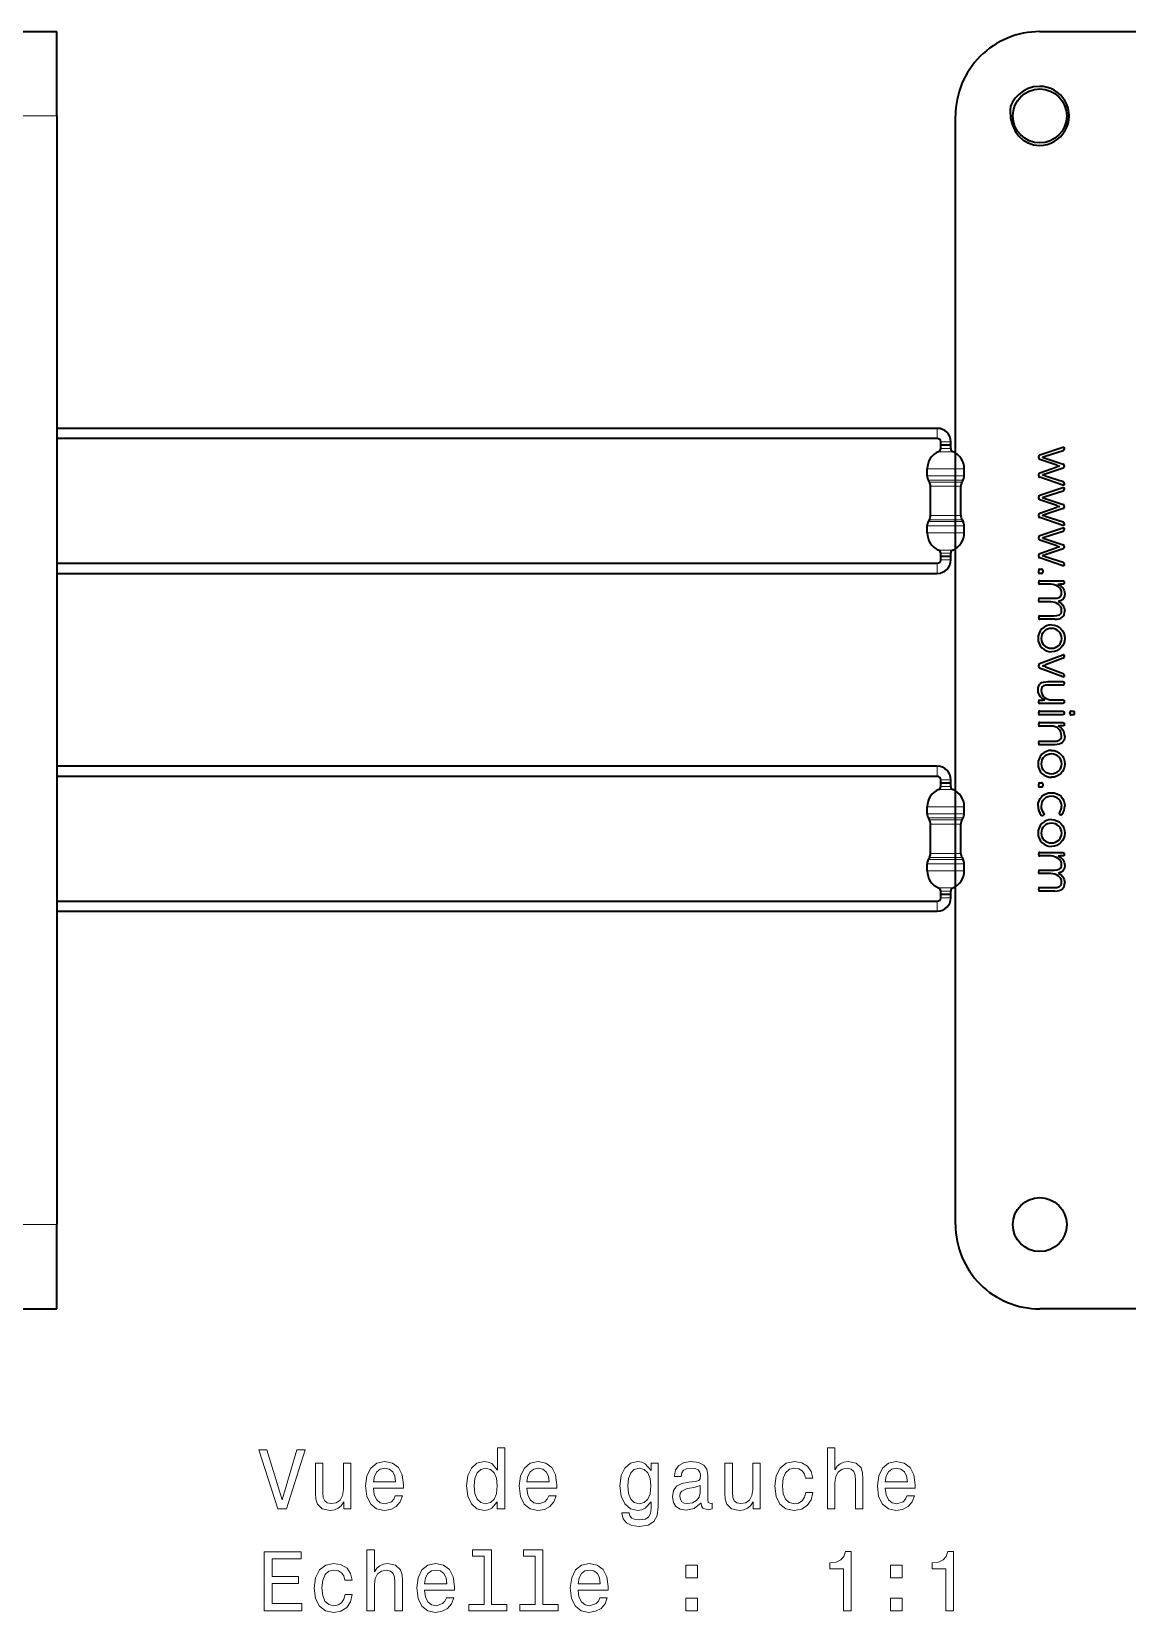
# Model space of a CAD drawing. Extents: x 384 to 891, y 188 to 696.
# Drawn here: x 757.5 to 822.5, y 364.6 to 458.4 of the extents above; entities that cross this region are included whole.
import ezdxf

# ---------------------------------------------------------------- set-up
doc = ezdxf.new("R2010")
doc.units = 0

msp = doc.modelspace()

# ---------------------------------------------------------------- linework, layer by layer
at = {"color": 7, "lineweight": 35, "ltscale": 0.075}
for p, q in [((756.039, 458.379), (759.039, 458.379)), ((756.039, 382.619), (759.039, 382.619))]:
    msp.add_line(p, q, dxfattribs=at)
at = {"color": 7, "lineweight": 35, "ltscale": 0.125}
for p, q in [((759.039, 453.379), (759.039, 458.379)), ((759.039, 382.619), (759.039, 387.619))]:
    msp.add_line(p, q, dxfattribs=at)
at = {"color": 7, "lineweight": 35}
for p, q in [((817.352, 458.379), (860.689, 458.379)), ((759.039, 453.379), (759.039, 387.619)), ((812.352, 387.619), (812.352, 453.379)), ((811.273, 434.848), (759.039, 434.848)), ((811.273, 434.248), (759.039, 434.248)), ((759.039, 426.847), (811.273, 426.847)), ((759.039, 426.247), (811.273, 426.247)), ((811.273, 414.806), (759.039, 414.806)), ((811.273, 414.206), (759.039, 414.206)), ((759.039, 406.806), (811.273, 406.806)), ((759.039, 406.206), (811.273, 406.206)), ((856.02, 382.619), (817.352, 382.619))]:
    msp.add_line(p, q, dxfattribs=at)
at = {"color": 7, "lineweight": 13, "ltscale": 0.075}
for p, q in [((756.039, 453.379), (759.039, 453.379)), ((756.039, 387.619), (759.039, 387.619))]:
    msp.add_line(p, q, dxfattribs=at)
at = {"color": 7, "lineweight": 13, "ltscale": 0.0075}
for p, q in [((811.273, 434.848), (811.273, 434.548)), ((811.273, 434.548), (811.273, 434.248)), ((812.073, 434.048), (811.773, 434.048)), ((812.073, 433.647), (811.773, 433.647)), ((811.273, 426.547), (811.273, 426.847)), ((812.073, 427.447), (811.773, 427.447)), ((812.073, 427.047), (811.773, 427.047)), ((811.273, 426.247), (811.273, 426.547)), ((811.273, 414.806), (811.273, 414.506)), ((811.273, 414.506), (811.273, 414.206)), ((812.073, 414.006), (811.773, 414.006)), ((812.073, 413.606), (811.773, 413.606)), ((812.073, 407.406), (811.773, 407.406)), ((812.073, 407.006), (811.773, 407.006)), ((811.273, 406.506), (811.273, 406.806)), ((811.273, 406.206), (811.273, 406.506))]:
    msp.add_line(p, q, dxfattribs=at)
at = {"color": 7, "lineweight": 13, "ltscale": 0.001294}
for p, q in [((811.349, 433.463), (811.401, 433.463)), ((811.349, 427.632), (811.401, 427.632)), ((811.349, 413.422), (811.401, 413.422)), ((811.349, 407.591), (811.401, 407.591))]:
    msp.add_line(p, q, dxfattribs=at)
at = {"color": 7, "lineweight": 13, "ltscale": 0.009283}
for p, q in [((811.401, 433.463), (811.773, 433.463)), ((811.401, 413.422), (811.773, 413.422))]:
    msp.add_line(p, q, dxfattribs=at)
at = {"color": 7, "lineweight": 13, "ltscale": 0.007501}
for p, q in [((811.773, 434.048), (811.473, 434.048)), ((811.473, 427.447), (811.773, 427.447)), ((811.773, 427.047), (811.473, 427.047)), ((811.773, 414.006), (811.473, 414.006)), ((811.473, 407.406), (811.773, 407.406)), ((811.773, 407.006), (811.473, 407.006))]:
    msp.add_line(p, q, dxfattribs=at)
at = {"color": 7, "lineweight": 35, "ltscale": 0.010007}
for p, q in [((811.473, 433.647), (811.473, 434.048)), ((812.073, 433.647), (812.073, 434.048))]:
    msp.add_line(p, q, dxfattribs=at)
at = {"color": 7, "lineweight": 35, "ltscale": 0.007501}
for p, q in [((811.773, 433.847), (811.473, 433.847)), ((811.773, 427.247), (811.473, 427.247)), ((811.773, 413.806), (811.473, 413.806)), ((811.773, 407.206), (811.473, 407.206))]:
    msp.add_line(p, q, dxfattribs=at)
at = {"color": 7, "lineweight": 35, "ltscale": 0.005}
for p, q in [((811.473, 433.647), (811.473, 433.847)), ((812.073, 433.647), (812.073, 433.847)), ((811.473, 427.247), (811.473, 427.447)), ((812.073, 427.247), (812.073, 427.447)), ((811.473, 413.606), (811.473, 413.806)), ((812.073, 413.606), (812.073, 413.806)), ((811.473, 407.206), (811.473, 407.406)), ((812.073, 407.206), (812.073, 407.406))]:
    msp.add_line(p, q, dxfattribs=at)
at = {"color": 7, "lineweight": 13, "ltscale": 0.000918579}
for p, q in [((811.473, 433.647), (811.509, 433.647)), ((811.473, 413.606), (811.509, 413.606))]:
    msp.add_line(p, q, dxfattribs=at)
at = {"color": 7, "lineweight": 13, "ltscale": 0.006583}
for p, q in [((811.509, 433.647), (811.773, 433.647)), ((811.509, 413.606), (811.773, 413.606))]:
    msp.add_line(p, q, dxfattribs=at)
at = {"color": 7, "lineweight": 35, "ltscale": 0.0075}
for p, q in [((812.073, 433.847), (811.773, 433.847)), ((812.073, 427.247), (811.773, 427.247)), ((812.073, 413.806), (811.773, 413.806)), ((812.073, 407.206), (811.773, 407.206))]:
    msp.add_line(p, q, dxfattribs=at)
at = {"color": 7, "lineweight": 13, "ltscale": 0.010576}
for p, q in [((812.196, 433.463), (811.773, 433.463)), ((812.196, 413.422), (811.773, 413.422))]:
    msp.add_line(p, q, dxfattribs=at)
at = {"color": 7, "lineweight": 35, "ltscale": 0.002335}
msp.add_line((817.286, 433.09), (817.286, 433.183), dxfattribs=at)
at = {"color": 7, "lineweight": 35, "ltscale": 0.036023}
for p, q in [((817.349, 433.27), (818.714, 433.733)), ((818.714, 431.482), (817.349, 431.945)), ((817.349, 430.878), (818.714, 431.34)), ((818.714, 429.089), (817.349, 429.552)), ((817.349, 428.485), (818.714, 428.948)), ((818.714, 426.697), (817.349, 427.16))]:
    msp.add_line(p, q, dxfattribs=at)
at = {"color": 7, "lineweight": 35, "ltscale": 0.00421}
for p, q in [((817.671, 433.177), (817.509, 433.132)), ((817.671, 430.784), (817.509, 430.739)), ((817.671, 428.392), (817.509, 428.347))]:
    msp.add_line(p, q, dxfattribs=at)
at = {"color": 7, "lineweight": 35, "ltscale": 0.027966}
for p, q in [((818.735, 433.523), (817.671, 433.177)), ((818.735, 431.13), (817.671, 430.784)), ((818.735, 428.738), (817.671, 428.392))]:
    msp.add_line(p, q, dxfattribs=at)
at = {"color": 7, "lineweight": 35, "ltscale": 0.001576}
for p, q in [((818.798, 433.67), (818.798, 433.607)), ((818.798, 431.605), (818.798, 431.542)), ((818.798, 431.277), (818.798, 431.214)), ((818.798, 429.212), (818.798, 429.149)), ((818.798, 428.885), (818.798, 428.822)), ((818.798, 426.82), (818.798, 426.757)), ((818.798, 420.226), (818.798, 420.163))]:
    msp.add_line(p, q, dxfattribs=at)
at = {"color": 7, "lineweight": 13, "ltscale": 0.003366}
for p, q in [((810.807, 432.447), (810.673, 432.447)), ((810.807, 432.028), (810.673, 432.028)), ((810.807, 429.067), (810.673, 429.067)), ((810.807, 428.647), (810.673, 428.647)), ((810.807, 412.406), (810.673, 412.406)), ((810.807, 411.987), (810.673, 411.987)), ((810.807, 409.026), (810.673, 409.026)), ((810.807, 408.606), (810.673, 408.606))]:
    msp.add_line(p, q, dxfattribs=at)
at = {"color": 7, "lineweight": 35, "ltscale": 0.01049}
for p, q in [((810.673, 432.028), (810.673, 432.447)), ((812.873, 432.028), (812.873, 432.447)), ((810.673, 428.647), (810.673, 429.067)), ((812.873, 428.647), (812.873, 429.067)), ((810.673, 411.987), (810.673, 412.406)), ((812.873, 411.987), (812.873, 412.406)), ((810.673, 408.606), (810.673, 409.026)), ((812.873, 408.606), (812.873, 409.026))]:
    msp.add_line(p, q, dxfattribs=at)
at = {"color": 7, "lineweight": 13, "ltscale": 0.051634}
for p, q in [((812.873, 432.447), (810.807, 432.447)), ((810.807, 432.028), (812.873, 432.028)), ((810.807, 429.067), (812.873, 429.067)), ((812.873, 428.647), (810.807, 428.647)), ((812.873, 412.406), (810.807, 412.406)), ((810.807, 411.987), (812.873, 411.987)), ((810.807, 409.026), (812.873, 409.026)), ((812.873, 408.606), (810.807, 408.606))]:
    msp.add_line(p, q, dxfattribs=at)
at = {"color": 7, "lineweight": 35, "ltscale": 0.02678}
for p, q in [((818.362, 432.657), (817.349, 433.006)), ((818.362, 430.264), (817.349, 430.613)), ((818.362, 427.872), (817.349, 428.221))]:
    msp.add_line(p, q, dxfattribs=at)
at = {"color": 7, "lineweight": 35, "ltscale": 0.026805}
for p, q in [((817.349, 432.206), (818.362, 432.558)), ((817.349, 429.813), (818.362, 430.165)), ((817.349, 427.421), (818.362, 427.773))]:
    msp.add_line(p, q, dxfattribs=at)
at = {"color": 7, "lineweight": 35, "ltscale": 0.000146484}
for p, q in [((817.509, 433.132), (817.509, 433.126)), ((818.524, 432.603), (818.524, 432.609)), ((817.509, 432.086), (817.509, 432.08)), ((817.509, 430.739), (817.509, 430.733)), ((817.509, 429.693), (817.509, 429.687)), ((818.524, 430.21), (818.524, 430.216)), ((817.509, 428.347), (817.509, 428.341)), ((818.524, 427.818), (818.524, 427.824)), ((817.509, 427.301), (817.509, 427.295))]:
    msp.add_line(p, q, dxfattribs=at)
at = {"color": 7, "lineweight": 35, "ltscale": 0.002763}
for p, q in [((817.509, 433.126), (817.615, 433.096)), ((817.509, 430.733), (817.615, 430.703)), ((817.509, 428.341), (817.615, 428.311))]:
    msp.add_line(p, q, dxfattribs=at)
at = {"color": 7, "lineweight": 35, "ltscale": 0.001469}
for p, q in [((817.615, 433.096), (817.671, 433.078)), ((817.615, 430.703), (817.671, 430.685)), ((817.615, 428.311), (817.671, 428.293))]:
    msp.add_line(p, q, dxfattribs=at)
at = {"color": 7, "lineweight": 35, "ltscale": 0.027937}
for p, q in [((817.671, 433.078), (818.732, 432.726)), ((817.671, 430.685), (818.732, 430.334)), ((817.671, 428.293), (818.732, 427.941))]:
    msp.add_line(p, q, dxfattribs=at)
at = {"color": 7, "lineweight": 35, "ltscale": 0.02794}
for p, q in [((818.732, 432.486), (817.671, 432.134)), ((818.732, 430.093), (817.671, 429.741)), ((818.732, 427.701), (817.671, 427.349))]:
    msp.add_line(p, q, dxfattribs=at)
at = {"color": 7, "lineweight": 35, "ltscale": 0.001801}
for p, q in [((818.792, 432.642), (818.792, 432.57)), ((818.792, 430.249), (818.792, 430.177))]:
    msp.add_line(p, q, dxfattribs=at)
at = {"color": 7, "lineweight": 13, "ltscale": 0.003162}
for p, q in [((810.866, 431.778), (810.74, 431.778)), ((810.866, 429.317), (810.74, 429.317)), ((810.866, 411.737), (810.74, 411.737)), ((810.866, 409.276), (810.74, 409.276))]:
    msp.add_line(p, q, dxfattribs=at)
at = {"color": 7, "lineweight": 35, "ltscale": 0.003301}
for p, q in [((810.806, 431.663), (810.74, 431.778)), ((812.74, 431.663), (812.806, 431.778)), ((810.806, 429.431), (810.74, 429.317)), ((812.74, 429.431), (812.806, 429.317))]:
    msp.add_line(p, q, dxfattribs=at)
at = {"color": 7, "lineweight": 13, "ltscale": 0.00296}
for p, q in [((810.924, 431.663), (810.806, 431.663)), ((810.924, 429.431), (810.806, 429.431)), ((810.924, 411.622), (810.806, 411.622)), ((810.924, 409.39), (810.806, 409.39))]:
    msp.add_line(p, q, dxfattribs=at)
at = {"color": 7, "lineweight": 13, "ltscale": 0.048488}
for p, q in [((810.866, 431.778), (812.806, 431.778)), ((810.866, 429.317), (812.806, 429.317)), ((810.866, 411.737), (812.806, 411.737)), ((810.866, 409.276), (812.806, 409.276))]:
    msp.add_line(p, q, dxfattribs=at)
at = {"color": 7, "lineweight": 13, "ltscale": 0.002754}
for p, q in [((810.983, 431.413), (810.873, 431.413)), ((810.983, 429.681), (810.873, 429.681)), ((810.983, 411.372), (810.873, 411.372)), ((810.983, 409.64), (810.873, 409.64))]:
    msp.add_line(p, q, dxfattribs=at)
at = {"color": 7, "lineweight": 35, "ltscale": 0.043301}
for p, q in [((810.873, 429.681), (810.873, 431.413)), ((812.673, 429.681), (812.673, 431.413)), ((810.873, 409.64), (810.873, 411.372)), ((812.673, 409.64), (812.673, 411.372))]:
    msp.add_line(p, q, dxfattribs=at)
at = {"color": 7, "lineweight": 13, "ltscale": 0.04539}
for p, q in [((812.74, 431.663), (810.924, 431.663)), ((812.74, 429.431), (810.924, 429.431)), ((812.74, 411.622), (810.924, 411.622)), ((812.74, 409.39), (810.924, 409.39))]:
    msp.add_line(p, q, dxfattribs=at)
at = {"color": 7, "lineweight": 13, "ltscale": 0.042245}
for p, q in [((812.673, 431.413), (810.983, 431.413)), ((812.673, 429.681), (810.983, 429.681)), ((812.673, 411.372), (810.983, 411.372)), ((812.673, 409.64), (810.983, 409.64))]:
    msp.add_line(p, q, dxfattribs=at)
at = {"color": 7, "lineweight": 35, "ltscale": 0.002325}
for p, q in [((817.286, 432.029), (817.286, 432.122)), ((817.286, 429.636), (817.286, 429.729)), ((817.286, 427.244), (817.286, 427.337))]:
    msp.add_line(p, q, dxfattribs=at)
at = {"color": 7, "lineweight": 35, "ltscale": 0.002765}
for p, q in [((817.615, 432.116), (817.509, 432.086)), ((817.615, 429.723), (817.509, 429.693)), ((817.615, 427.331), (817.509, 427.301))]:
    msp.add_line(p, q, dxfattribs=at)
at = {"color": 7, "lineweight": 35, "ltscale": 0.001467}
for p, q in [((817.671, 432.134), (817.615, 432.116)), ((817.671, 429.741), (817.615, 429.723)), ((817.671, 427.349), (817.615, 427.331))]:
    msp.add_line(p, q, dxfattribs=at)
at = {"color": 7, "lineweight": 35, "ltscale": 0.027964}
for p, q in [((817.671, 432.035), (818.735, 431.689)), ((817.671, 429.642), (818.735, 429.297)), ((817.671, 427.25), (818.735, 426.904))]:
    msp.add_line(p, q, dxfattribs=at)
at = {"color": 7, "lineweight": 35, "ltscale": 0.002334}
for p, q in [((817.286, 430.697), (817.286, 430.79)), ((817.286, 428.305), (817.286, 428.398))]:
    msp.add_line(p, q, dxfattribs=at)
at = {"color": 7, "lineweight": 13, "ltscale": 0.019859}
for p, q in [((812.196, 427.632), (811.401, 427.632)), ((812.196, 407.591), (811.401, 407.591))]:
    msp.add_line(p, q, dxfattribs=at)
at = {"color": 7, "lineweight": 35, "ltscale": 0.0018}
msp.add_line((818.792, 427.857), (818.792, 427.785), dxfattribs=at)
at = {"color": 7, "lineweight": 35, "ltscale": 0.010005}
for p, q in [((811.473, 427.047), (811.473, 427.447)), ((812.073, 427.047), (812.073, 427.447)), ((811.473, 413.606), (811.473, 414.006)), ((812.073, 413.606), (812.073, 414.006))]:
    msp.add_line(p, q, dxfattribs=at)
at = {"color": 7, "lineweight": 35, "ltscale": 0.00248}
for p, q in [((817.286, 426.318), (817.286, 426.417)), ((817.536, 426.417), (817.536, 426.318)), ((817.286, 413.646), (817.286, 413.746)), ((817.536, 413.746), (817.536, 413.646))]:
    msp.add_line(p, q, dxfattribs=at)
at = {"color": 7, "lineweight": 35, "ltscale": 0.00143}
for p, q in [((817.286, 425.675), (817.286, 425.732)), ((817.286, 417.935), (817.286, 417.992)), ((817.286, 417.265), (817.286, 417.322)), ((818.798, 417.992), (818.798, 417.935)), ((817.286, 409.555), (817.286, 409.613))]:
    msp.add_line(p, q, dxfattribs=at)
at = {"color": 7, "lineweight": 35, "ltscale": 0.002557}
for p, q in [((817.361, 426.489), (817.464, 426.489)), ((817.464, 426.246), (817.361, 426.246)), ((817.361, 413.818), (817.464, 413.818)), ((817.464, 413.574), (817.361, 413.574))]:
    msp.add_line(p, q, dxfattribs=at)
at = {"color": 7, "lineweight": 35, "ltscale": 0.034038}
for p, q in [((817.361, 425.807), (818.723, 425.807)), ((818.723, 418.533), (817.361, 418.533)), ((817.361, 418.068), (818.723, 418.068)), ((818.723, 417.863), (817.361, 417.863)), ((817.361, 417.397), (818.723, 417.397)), ((817.361, 409.688), (818.723, 409.688))]:
    msp.add_line(p, q, dxfattribs=at)
at = {"color": 7, "lineweight": 35, "ltscale": 0.001353}
for p, q in [((818.798, 425.732), (818.798, 425.678)), ((817.286, 418.606), (817.286, 418.66))]:
    msp.add_line(p, q, dxfattribs=at)
at = {"color": 7, "lineweight": 35, "ltscale": 0.016382}
for p, q in [((818.017, 425.603), (817.361, 425.603)), ((818.017, 424.563), (817.361, 424.563)), ((818.017, 409.483), (817.361, 409.483)), ((818.017, 408.443), (817.361, 408.443))]:
    msp.add_line(p, q, dxfattribs=at)
at = {"color": 7, "lineweight": 35, "ltscale": 0.020894}
for p, q in [((817.361, 424.767), (818.197, 424.767)), ((817.361, 423.73), (818.197, 423.73)), ((817.361, 408.648), (818.197, 408.648)), ((817.361, 407.611), (818.197, 407.611))]:
    msp.add_line(p, q, dxfattribs=at)
at = {"color": 7, "lineweight": 35, "ltscale": 0.000154877}
for p, q in [((818.44, 425.618), (818.44, 425.612)), ((818.455, 424.59), (818.455, 424.584)), ((818.44, 417.208), (818.44, 417.202)), ((818.455, 408.471), (818.455, 408.464))]:
    msp.add_line(p, q, dxfattribs=at)
at = {"color": 7, "lineweight": 35, "ltscale": 0.004358}
for p, q in [((818.723, 425.606), (818.548, 425.606)), ((817.361, 418.732), (817.536, 418.732)), ((818.723, 417.196), (818.548, 417.196)), ((818.723, 409.487), (818.548, 409.487))]:
    msp.add_line(p, q, dxfattribs=at)
at = {"color": 7, "lineweight": 35, "ltscale": 0.001421}
for p, q in [((817.286, 424.635), (817.286, 424.692)), ((818.798, 418.663), (818.798, 418.606)), ((817.286, 416.159), (817.286, 416.216)), ((817.286, 408.516), (817.286, 408.573))]:
    msp.add_line(p, q, dxfattribs=at)
at = {"color": 7, "lineweight": 35, "ltscale": 0.001352}
for p, q in [((817.286, 423.601), (817.286, 423.655)), ((818.798, 417.322), (818.798, 417.268)), ((818.798, 409.613), (818.798, 409.559)), ((817.286, 407.481), (817.286, 407.536))]:
    msp.add_line(p, q, dxfattribs=at)
at = {"color": 7, "lineweight": 35, "ltscale": 0.022169}
for p, q in [((818.248, 423.526), (817.361, 423.526)), ((818.248, 416.084), (817.361, 416.084)), ((818.248, 407.406), (817.361, 407.406))]:
    msp.add_line(p, q, dxfattribs=at)
at = {"color": 7, "lineweight": 35, "ltscale": 0.036625}
msp.add_line((817.343, 420.893), (818.711, 421.419), dxfattribs=at)
at = {"color": 7, "lineweight": 35, "ltscale": 0.028064}
msp.add_line((818.738, 421.214), (817.689, 420.815), dxfattribs=at)
at = {"color": 7, "lineweight": 35, "ltscale": 0.001653}
msp.add_line((818.798, 421.362), (818.798, 421.296), dxfattribs=at)
at = {"color": 7, "lineweight": 35, "ltscale": 0.002472}
msp.add_line((817.286, 420.71), (817.286, 420.809), dxfattribs=at)
at = {"color": 7, "lineweight": 35, "ltscale": 0.036627}
msp.add_line((818.711, 420.102), (817.343, 420.628), dxfattribs=at)
at = {"color": 7, "lineweight": 35, "ltscale": 0.00015564}
for p, q in [((817.506, 420.764), (817.506, 420.758)), ((818.44, 409.499), (818.44, 409.492))]:
    msp.add_line(p, q, dxfattribs=at)
at = {"color": 7, "lineweight": 35, "ltscale": 0.028039}
msp.add_line((817.689, 420.704), (818.738, 420.307), dxfattribs=at)
at = {"color": 7, "lineweight": 35, "ltscale": 0.02216}
msp.add_line((817.836, 419.829), (818.723, 419.829), dxfattribs=at)
at = {"color": 7, "lineweight": 35, "ltscale": 0.020808}
msp.add_line((818.723, 419.624), (817.89, 419.624), dxfattribs=at)
at = {"color": 7, "lineweight": 35, "ltscale": 0.001429}
msp.add_line((818.798, 419.757), (818.798, 419.7), dxfattribs=at)
at = {"color": 7, "lineweight": 35, "ltscale": 0.000145721}
msp.add_line((817.644, 418.723), (817.644, 418.729), dxfattribs=at)
at = {"color": 7, "lineweight": 35, "ltscale": 0.016226}
msp.add_line((818.074, 418.738), (818.723, 418.738), dxfattribs=at)
at = {"color": 7, "lineweight": 35, "ltscale": 0.001878}
for p, q in [((819.144, 417.926), (819.144, 418.001)), ((819.399, 418.001), (819.399, 417.926))]:
    msp.add_line(p, q, dxfattribs=at)
at = {"color": 7, "lineweight": 35, "ltscale": 0.002704}
for p, q in [((819.216, 418.074), (819.324, 418.074)), ((819.324, 417.854), (819.216, 417.854))]:
    msp.add_line(p, q, dxfattribs=at)
at = {"color": 7, "lineweight": 35, "ltscale": 0.016606}
msp.add_line((818.026, 417.193), (817.361, 417.193), dxfattribs=at)
at = {"color": 7, "lineweight": 35, "ltscale": 0.020818}
msp.add_line((817.361, 416.288), (818.194, 416.288), dxfattribs=at)
at = {"color": 7, "lineweight": 35, "ltscale": 0.0033}
for p, q in [((810.806, 411.622), (810.74, 411.737)), ((812.74, 411.622), (812.806, 411.737)), ((810.806, 409.39), (810.74, 409.276)), ((812.74, 409.39), (812.806, 409.276))]:
    msp.add_line(p, q, dxfattribs=at)
at = {"color": 7, "lineweight": 35, "ltscale": 0.000922733}
msp.add_line((817.575, 411.909), (817.545, 411.888), dxfattribs=at)
at = {"color": 7, "lineweight": 35, "ltscale": 0.000979538}
msp.add_line((818.56, 411.933), (818.527, 411.954), dxfattribs=at)
at = {"color": 7, "lineweight": 35, "ltscale": 0.010006}
for p, q in [((811.473, 407.006), (811.473, 407.406)), ((812.073, 407.006), (812.073, 407.406))]:
    msp.add_line(p, q, dxfattribs=at)
at = {"color": 7, "lineweight": 35}
for points in [[(817.337, 455.131), (816.985, 455.096), (816.656, 454.999), (816.359, 454.849), (816.1, 454.659), (815.886, 454.438), (815.725, 454.199), (815.623, 453.95), (815.587, 453.704)], [(815.587, 453.704), (815.623, 453.245), (815.725, 452.836), (815.886, 452.482), (816.1, 452.184), (816.359, 451.947), (816.656, 451.774), (816.985, 451.668), (817.337, 451.632)], [(818.714, 433.733), (818.761, 433.737), (818.789, 433.716), (818.798, 433.67)], [(818.798, 431.542), (818.789, 431.498), (818.761, 431.478), (818.714, 431.482)], [(818.714, 431.34), (818.761, 431.344), (818.789, 431.323), (818.798, 431.277)], [(818.798, 429.149), (818.789, 429.105), (818.761, 429.085), (818.714, 429.089)], [(818.714, 428.948), (818.761, 428.952), (818.789, 428.931), (818.798, 428.885)], [(818.798, 426.757), (818.789, 426.713), (818.761, 426.693), (818.714, 426.697)], [(818.723, 425.807), (818.765, 425.799), (818.79, 425.774), (818.798, 425.732)], [(818.798, 425.678), (818.79, 425.638), (818.765, 425.614), (818.723, 425.606)], [(818.648, 425.086), (818.633, 425.195), (818.592, 425.296), (818.528, 425.385), (818.446, 425.46), (818.35, 425.52), (818.131, 425.593), (818.017, 425.603)], [(818.197, 424.767), (818.362, 424.776), (818.506, 424.818), (818.564, 424.859), (818.609, 424.915), (818.638, 424.989), (818.648, 425.086)], [(818.44, 425.612), (818.588, 425.528), (818.714, 425.395), (818.801, 425.233), (818.826, 425.145), (818.834, 425.056)], [(818.834, 425.056), (818.81, 424.87), (818.739, 424.734), (818.621, 424.642), (818.455, 424.59)], [(818.648, 424.055), (818.634, 424.164), (818.594, 424.262), (818.531, 424.349), (818.449, 424.423), (818.353, 424.483), (818.246, 424.527), (818.017, 424.563)], [(818.197, 423.73), (818.371, 423.742), (818.514, 423.79), (818.569, 423.833), (818.612, 423.89), (818.639, 423.963), (818.648, 424.055)], [(818.455, 424.584), (818.595, 424.498), (818.717, 424.369), (818.803, 424.21), (818.834, 424.028)], [(818.05, 422.979), (817.922, 422.967), (817.805, 422.933), (817.7, 422.878), (817.609, 422.806), (817.535, 422.72), (817.48, 422.62), (817.445, 422.508), (817.433, 422.39), (817.445, 422.273), (817.48, 422.163), (817.536, 422.063), (817.609, 421.977), (817.7, 421.905), (817.805, 421.85), (817.922, 421.816), (818.049, 421.804)], [(818.049, 421.804), (818.174, 421.816), (818.289, 421.85), (818.391, 421.905), (818.48, 421.977), (818.552, 422.063), (818.606, 422.163), (818.639, 422.273), (818.651, 422.39), (818.639, 422.508), (818.606, 422.62), (818.552, 422.72), (818.48, 422.806), (818.391, 422.878), (818.289, 422.933), (818.174, 422.967), (818.05, 422.979)], [(818.05, 423.19), (818.212, 423.174), (818.361, 423.126), (818.494, 423.052), (818.609, 422.955), (818.703, 422.837), (818.774, 422.703), (818.819, 422.553), (818.834, 422.393)], [(818.834, 422.393), (818.819, 422.232), (818.774, 422.082), (818.703, 421.946), (818.609, 421.828), (818.494, 421.73), (818.361, 421.657), (818.212, 421.61), (818.049, 421.593)], [(818.711, 421.419), (818.758, 421.426), (818.775, 421.419), (818.794, 421.394), (818.798, 421.362)], [(818.798, 420.163), (818.794, 420.128), (818.788, 420.116), (818.776, 420.102), (818.759, 420.096), (818.711, 420.102)], [(817.25, 419.324), (817.26, 419.458), (817.291, 419.568), (817.335, 419.648), (817.394, 419.712), (817.476, 419.764), (817.577, 419.8), (817.836, 419.829)], [(817.644, 418.729), (817.521, 418.799), (817.391, 418.923), (817.291, 419.097), (817.26, 419.204), (817.25, 419.324)], [(817.89, 419.624), (817.719, 419.614), (817.576, 419.57), (817.521, 419.529), (817.479, 419.471), (817.452, 419.394), (817.443, 419.297)], [(817.443, 419.297), (817.456, 419.174), (817.495, 419.064), (817.556, 418.968), (817.635, 418.888), (817.729, 418.824), (817.836, 418.777), (817.953, 418.748), (818.074, 418.738)], [(818.723, 419.829), (818.765, 419.821), (818.79, 419.797), (818.798, 419.757)], [(818.723, 418.738), (818.765, 418.73), (818.79, 418.704), (818.798, 418.663)], [(818.798, 418.606), (818.79, 418.565), (818.765, 418.541), (818.723, 418.533)], [(818.723, 418.068), (818.765, 418.059), (818.79, 418.034), (818.798, 417.992)], [(818.798, 417.935), (818.79, 417.895), (818.765, 417.871), (818.723, 417.863)], [(818.723, 417.397), (818.765, 417.389), (818.79, 417.364), (818.798, 417.322)], [(818.798, 417.268), (818.79, 417.228), (818.765, 417.204), (818.723, 417.196)], [(819.324, 418.074), (819.366, 418.066), (819.391, 418.042), (819.399, 418.001)], [(819.399, 417.926), (819.391, 417.886), (819.366, 417.862), (819.324, 417.854)], [(818.642, 416.619), (818.63, 416.735), (818.595, 416.844), (818.54, 416.942), (818.466, 417.026), (818.375, 417.095), (818.271, 417.148), (818.153, 417.181), (818.026, 417.193)], [(818.194, 416.288), (818.365, 416.299), (818.508, 416.344), (818.563, 416.386), (818.606, 416.445), (818.633, 416.521), (818.642, 416.619)], [(818.834, 416.592), (818.824, 416.462), (818.795, 416.354), (818.747, 416.267), (818.681, 416.198), (818.597, 416.146), (818.496, 416.111), (818.248, 416.084)], [(818.05, 415.537), (817.922, 415.525), (817.805, 415.49), (817.7, 415.435), (817.609, 415.364), (817.535, 415.278), (817.48, 415.178), (817.445, 415.066), (817.433, 414.948), (817.445, 414.831), (817.48, 414.72), (817.536, 414.621), (817.609, 414.534), (817.7, 414.463), (817.805, 414.408), (817.922, 414.374), (818.049, 414.361)], [(818.049, 414.361), (818.174, 414.374), (818.289, 414.408), (818.391, 414.463), (818.48, 414.534), (818.552, 414.621), (818.606, 414.72), (818.639, 414.831), (818.651, 414.948), (818.639, 415.066), (818.606, 415.178), (818.552, 415.278), (818.48, 415.364), (818.391, 415.435), (818.289, 415.49), (818.174, 415.525), (818.05, 415.537)], [(818.05, 415.747), (818.212, 415.731), (818.361, 415.684), (818.494, 415.61), (818.609, 415.513), (818.703, 415.395), (818.774, 415.26), (818.819, 415.111), (818.834, 414.951)], [(818.834, 414.951), (818.819, 414.79), (818.774, 414.64), (818.703, 414.504), (818.609, 414.386), (818.494, 414.288), (818.361, 414.214), (818.212, 414.167), (818.049, 414.151)], [(817.25, 412.444), (817.264, 412.607), (817.307, 412.758), (817.376, 412.894), (817.47, 413.011), (817.584, 413.106), (817.719, 413.177), (817.872, 413.222), (818.041, 413.238)], [(818.041, 413.027), (817.911, 413.016), (817.794, 412.982), (817.691, 412.928), (817.603, 412.857), (817.532, 412.77), (817.479, 412.669), (817.445, 412.557), (817.433, 412.435)], [(818.041, 413.238), (818.208, 413.222), (818.361, 413.176), (818.496, 413.103), (818.612, 413.007), (818.705, 412.891), (818.775, 412.757), (818.819, 412.606), (818.834, 412.444)], [(818.651, 412.438), (818.639, 412.558), (818.606, 412.67), (818.552, 412.77), (818.481, 412.857), (818.393, 412.928), (818.289, 412.982), (818.17, 413.016), (818.041, 413.027)], [(817.593, 412.008), (817.611, 411.972), (817.605, 411.939), (817.575, 411.909)], [(818.05, 411.642), (818.212, 411.626), (818.361, 411.578), (818.494, 411.504), (818.609, 411.407), (818.703, 411.29), (818.774, 411.155), (818.819, 411.005), (818.834, 410.845)], [(818.663, 411.942), (818.633, 411.917), (818.599, 411.914), (818.56, 411.933)], [(818.05, 411.431), (817.922, 411.42), (817.805, 411.385), (817.7, 411.33), (817.609, 411.258), (817.535, 411.172), (817.48, 411.072), (817.445, 410.961), (817.433, 410.843), (817.445, 410.726), (817.48, 410.615), (817.536, 410.515), (817.609, 410.429), (817.7, 410.357), (817.805, 410.303), (817.922, 410.268), (818.049, 410.256)], [(818.049, 410.256), (818.174, 410.268), (818.289, 410.303), (818.391, 410.357), (818.48, 410.429), (818.552, 410.515), (818.606, 410.615), (818.639, 410.726), (818.651, 410.843), (818.639, 410.961), (818.606, 411.072), (818.552, 411.172), (818.48, 411.258), (818.391, 411.33), (818.289, 411.385), (818.174, 411.42), (818.05, 411.431)], [(818.834, 410.845), (818.819, 410.685), (818.774, 410.534), (818.703, 410.398), (818.609, 410.28), (818.494, 410.183), (818.361, 410.109), (818.212, 410.062), (818.049, 410.045)], [(818.648, 408.967), (818.633, 409.076), (818.592, 409.177), (818.528, 409.266), (818.446, 409.341), (818.35, 409.401), (818.131, 409.474), (818.017, 409.483)], [(818.197, 408.648), (818.362, 408.657), (818.506, 408.699), (818.564, 408.739), (818.609, 408.795), (818.638, 408.869), (818.648, 408.967)], [(818.44, 409.492), (818.588, 409.408), (818.714, 409.276), (818.801, 409.114), (818.826, 409.026), (818.834, 408.936)], [(818.834, 408.936), (818.81, 408.751), (818.739, 408.615), (818.621, 408.523), (818.455, 408.471)], [(818.723, 409.688), (818.765, 409.679), (818.79, 409.654), (818.798, 409.613)], [(818.798, 409.559), (818.79, 409.518), (818.765, 409.494), (818.723, 409.487)], [(818.648, 407.936), (818.634, 408.045), (818.594, 408.143), (818.531, 408.23), (818.449, 408.304), (818.353, 408.363), (818.246, 408.407), (818.017, 408.443)], [(818.197, 407.611), (818.371, 407.623), (818.514, 407.671), (818.569, 407.714), (818.612, 407.77), (818.639, 407.843), (818.648, 407.936)], [(818.455, 408.464), (818.595, 408.379), (818.717, 408.25), (818.803, 408.09), (818.834, 407.908)]]:
    msp.add_lwpolyline(points, dxfattribs=at)
at = {"color": 7, "lineweight": 13}
for points in [[(773.281, 374.268), (772.403, 371.287), (771.501, 374.268), (771.022, 374.268), (772.151, 370.763), (772.656, 370.763), (773.76, 374.268)], [(785.168, 371.181), (785.168, 370.763), (785.612, 370.763), (785.612, 374.384), (785.173, 374.384), (785.173, 373.057), (784.835, 373.441), (784.628, 373.531), (784.391, 373.567), (783.962, 373.466), (783.63, 373.183), (783.413, 372.729), (783.337, 372.119), (783.413, 371.509), (783.63, 371.05), (783.962, 370.763), (784.391, 370.667), (784.628, 370.702), (784.84, 370.793)], [(804.756, 370.763), (805.199, 370.763), (805.199, 372.326), (805.245, 372.684), (805.391, 372.946), (805.618, 373.108), (805.921, 373.168), (806.163, 373.118), (806.314, 372.982), (806.39, 372.755), (806.415, 372.452), (806.415, 370.763), (806.859, 370.763), (806.859, 372.543), (806.839, 372.901), (806.748, 373.198), (806.45, 373.471), (805.986, 373.567), (805.734, 373.531), (805.517, 373.435), (805.336, 373.284), (805.199, 373.077), (805.199, 374.384), (804.756, 374.384)], [(776.483, 373.471), (776.04, 373.471), (776.04, 371.907), (775.989, 371.544), (775.843, 371.282), (775.616, 371.121), (775.318, 371.07), (775.081, 371.111), (774.93, 371.232), (774.844, 371.438), (774.824, 371.731), (774.824, 373.471), (774.38, 373.471), (774.38, 371.691), (774.395, 371.332), (774.491, 371.035), (774.784, 370.763), (775.253, 370.667), (775.505, 370.702), (775.722, 370.793), (775.908, 370.949), (776.06, 371.176), (776.06, 370.763), (776.483, 370.763)], [(777.82, 371.988), (779.595, 371.988), (779.6, 372.195), (779.519, 372.775), (779.297, 373.209), (778.944, 373.471), (778.475, 373.567), (778.016, 373.466), (777.663, 373.183), (777.437, 372.724), (777.356, 372.119), (777.431, 371.499), (777.658, 371.045), (778.006, 370.763), (778.46, 370.667), (778.854, 370.732), (779.176, 370.904), (779.413, 371.176), (779.55, 371.539), (779.111, 371.539), (779.02, 371.337), (778.889, 371.186), (778.516, 371.065), (778.228, 371.121), (778.011, 371.297), (777.87, 371.585), (777.82, 371.973)], [(777.82, 372.361), (777.875, 372.709), (778.011, 372.966), (778.218, 373.123), (778.491, 373.178), (778.758, 373.123), (778.965, 372.966), (779.091, 372.709), (779.136, 372.361)], [(784.467, 373.168), (784.759, 373.098), (784.981, 372.901), (785.112, 372.573), (785.163, 372.119), (785.112, 371.66), (784.981, 371.332), (784.759, 371.131), (784.467, 371.065), (784.189, 371.131), (783.978, 371.332), (783.836, 371.665), (783.791, 372.119), (783.836, 372.568), (783.978, 372.896), (784.189, 373.098)], [(786.928, 371.988), (788.703, 371.988), (788.708, 372.195), (788.627, 372.775), (788.406, 373.209), (788.053, 373.471), (787.583, 373.567), (787.125, 373.466), (786.772, 373.183), (786.545, 372.724), (786.464, 372.119), (786.54, 371.499), (786.766, 371.045), (787.115, 370.763), (787.568, 370.667), (787.962, 370.732), (788.284, 370.904), (788.522, 371.176), (788.658, 371.539), (788.219, 371.539), (788.128, 371.337), (787.997, 371.186), (787.624, 371.065), (787.336, 371.121), (787.12, 371.297), (786.978, 371.585), (786.928, 371.973)], [(786.928, 372.361), (786.983, 372.709), (787.12, 372.966), (787.326, 373.123), (787.599, 373.178), (787.866, 373.123), (788.073, 372.966), (788.199, 372.709), (788.244, 372.361)], [(794.72, 370.884), (794.72, 373.471), (794.296, 373.471), (794.296, 373.032), (793.948, 373.43), (793.736, 373.531), (793.499, 373.567), (793.071, 373.466), (792.738, 373.183), (792.521, 372.729), (792.445, 372.119), (792.521, 371.504), (792.738, 371.05), (793.071, 370.763), (793.499, 370.667), (793.741, 370.702), (793.943, 370.793), (794.296, 371.176), (794.296, 370.793), (794.256, 370.49), (794.145, 370.273), (793.933, 370.147), (793.615, 370.102), (793.338, 370.132), (793.141, 370.208), (793.025, 370.339), (792.99, 370.515), (792.561, 370.515), (792.561, 370.495), (792.627, 370.173), (792.828, 369.93), (793.151, 369.774), (793.59, 369.719), (794.115, 369.794), (794.462, 370.006), (794.659, 370.374)], [(792.904, 372.119), (792.95, 372.568), (793.086, 372.901), (793.297, 373.098), (793.58, 373.168), (793.877, 373.098), (794.099, 372.901), (794.236, 372.568), (794.286, 372.119), (794.236, 371.66), (794.099, 371.332), (793.877, 371.131), (793.58, 371.065), (793.297, 371.131), (793.086, 371.332), (792.95, 371.665)], [(797.256, 371.116), (797.256, 371.1), (797.282, 370.929), (797.357, 370.808), (797.675, 370.712), (797.922, 370.752), (797.922, 371.095), (797.816, 371.08), (797.675, 371.146), (797.65, 371.348), (797.65, 372.75), (797.589, 373.108), (797.413, 373.36), (797.105, 373.511), (796.671, 373.567), (796.248, 373.506), (795.935, 373.335), (795.738, 373.067), (795.673, 372.714), (795.673, 372.684), (796.071, 372.684), (796.107, 372.896), (796.218, 373.047), (796.399, 373.138), (796.656, 373.173), (796.903, 373.148), (797.08, 373.072), (797.186, 372.941), (797.221, 372.76), (797.201, 372.548), (797.12, 372.442), (796.919, 372.392), (796.54, 372.351), (796.107, 372.26), (795.799, 372.099), (795.617, 371.847), (795.562, 371.474), (795.612, 371.141), (795.769, 370.894), (796.021, 370.737), (796.369, 370.682), (796.838, 370.788)], [(800.772, 373.471), (800.328, 373.471), (800.328, 371.907), (800.277, 371.544), (800.131, 371.282), (799.904, 371.121), (799.607, 371.07), (799.37, 371.111), (799.218, 371.232), (799.133, 371.438), (799.112, 371.731), (799.112, 373.471), (798.669, 373.471), (798.669, 371.691), (798.684, 371.332), (798.779, 371.035), (799.072, 370.763), (799.541, 370.667), (799.793, 370.702), (800.01, 370.793), (800.197, 370.949), (800.348, 371.176), (800.348, 370.763), (800.772, 370.763)], [(803.444, 372.573), (803.883, 372.573), (803.792, 372.977), (803.576, 373.294), (803.238, 373.491), (802.799, 373.567), (802.315, 373.466), (801.947, 373.183), (801.715, 372.724), (801.634, 372.109), (801.71, 371.499), (801.937, 371.045), (802.295, 370.763), (802.784, 370.667), (803.218, 370.742), (803.555, 370.954), (803.787, 371.287), (803.888, 371.731), (803.465, 371.731), (803.389, 371.448), (803.248, 371.237), (803.046, 371.105), (802.799, 371.065), (802.491, 371.131), (802.269, 371.332), (802.133, 371.66), (802.088, 372.124), (802.133, 372.578), (802.274, 372.906), (802.501, 373.108), (802.799, 373.178), (803.061, 373.133), (803.258, 373.017), (803.389, 372.825)], [(808.18, 371.988), (809.955, 371.988), (809.96, 372.195), (809.88, 372.775), (809.658, 373.209), (809.305, 373.471), (808.836, 373.567), (808.377, 373.466), (808.024, 373.183), (807.797, 372.724), (807.716, 372.119), (807.792, 371.499), (808.019, 371.045), (808.367, 370.763), (808.821, 370.667), (809.214, 370.732), (809.537, 370.904), (809.774, 371.176), (809.91, 371.539), (809.471, 371.539), (809.38, 371.337), (809.249, 371.186), (808.876, 371.065), (808.589, 371.121), (808.372, 371.297), (808.23, 371.585), (808.18, 371.973)], [(808.18, 372.361), (808.236, 372.709), (808.372, 372.966), (808.578, 373.123), (808.851, 373.178), (809.118, 373.123), (809.325, 372.966), (809.451, 372.709), (809.496, 372.361)], [(797.206, 371.711), (797.145, 371.448), (796.984, 371.247), (796.742, 371.116), (796.444, 371.07), (796.253, 371.095), (796.117, 371.176), (796.031, 371.317), (796.006, 371.514), (796.026, 371.691), (796.107, 371.817), (796.429, 371.958), (796.838, 372.018), (797.206, 372.139)], [(771.344, 364.716), (773.563, 364.716), (773.563, 365.139), (771.808, 365.139), (771.808, 366.325), (773.372, 366.325), (773.372, 366.743), (771.808, 366.743), (771.808, 367.792), (773.523, 367.792), (773.523, 368.216), (771.344, 368.216)], [(777.431, 364.716), (777.875, 364.716), (777.875, 366.279), (777.921, 366.637), (778.067, 366.899), (778.294, 367.061), (778.596, 367.121), (778.839, 367.071), (778.99, 366.935), (779.065, 366.708), (779.091, 366.405), (779.091, 364.716), (779.534, 364.716), (779.534, 366.496), (779.514, 366.854), (779.424, 367.152), (779.126, 367.424), (778.662, 367.52), (778.41, 367.484), (778.193, 367.389), (778.011, 367.237), (777.875, 367.031), (777.875, 368.337), (777.431, 368.337)], [(784.386, 367.964), (784.386, 365.089), (783.473, 365.089), (783.473, 364.716), (785.738, 364.716), (785.738, 365.089), (784.83, 365.089), (784.83, 368.337), (783.69, 368.337), (783.69, 367.964)], [(787.422, 367.964), (787.422, 365.089), (786.509, 365.089), (786.509, 364.716), (788.774, 364.716), (788.774, 365.089), (787.866, 365.089), (787.866, 368.337), (786.726, 368.337), (786.726, 367.964)], [(805.709, 364.716), (806.168, 364.716), (806.168, 368.241), (805.825, 368.241), (805.734, 367.933), (805.552, 367.727), (805.275, 367.605), (804.892, 367.565), (804.892, 367.207), (805.709, 367.207)], [(811.781, 364.716), (812.24, 364.716), (812.24, 368.241), (811.897, 368.241), (811.806, 367.933), (811.625, 367.727), (811.347, 367.605), (810.964, 367.565), (810.964, 367.207), (811.781, 367.207)], [(776.12, 366.526), (776.559, 366.526), (776.468, 366.93), (776.251, 367.247), (775.913, 367.444), (775.475, 367.52), (774.991, 367.419), (774.622, 367.136), (774.39, 366.678), (774.31, 366.062), (774.385, 365.452), (774.612, 364.998), (774.97, 364.716), (775.46, 364.62), (775.893, 364.696), (776.231, 364.907), (776.463, 365.24), (776.564, 365.684), (776.14, 365.684), (776.065, 365.402), (775.924, 365.19), (775.722, 365.059), (775.475, 365.018), (775.167, 365.084), (774.945, 365.286), (774.809, 365.613), (774.764, 366.077), (774.809, 366.531), (774.95, 366.859), (775.177, 367.061), (775.475, 367.131), (775.737, 367.086), (775.934, 366.97), (776.065, 366.778)], [(780.856, 365.941), (782.631, 365.941), (782.636, 366.148), (782.555, 366.728), (782.333, 367.162), (781.98, 367.424), (781.511, 367.52), (781.053, 367.419), (780.7, 367.136), (780.473, 366.678), (780.392, 366.072), (780.468, 365.452), (780.694, 364.998), (781.042, 364.716), (781.496, 364.62), (781.89, 364.685), (782.212, 364.857), (782.45, 365.129), (782.586, 365.492), (782.147, 365.492), (782.056, 365.291), (781.925, 365.139), (781.552, 365.018), (781.264, 365.074), (781.047, 365.25), (780.906, 365.538), (780.856, 365.926)], [(780.856, 366.314), (780.911, 366.662), (781.047, 366.92), (781.254, 367.076), (781.527, 367.131), (781.794, 367.076), (782.001, 366.92), (782.127, 366.662), (782.172, 366.314)], [(789.964, 365.941), (791.739, 365.941), (791.744, 366.148), (791.663, 366.728), (791.442, 367.162), (791.089, 367.424), (790.62, 367.52), (790.161, 367.419), (789.808, 367.136), (789.581, 366.678), (789.5, 366.072), (789.576, 365.452), (789.803, 364.998), (790.151, 364.716), (790.604, 364.62), (790.998, 364.685), (791.321, 364.857), (791.558, 365.129), (791.694, 365.492), (791.255, 365.492), (791.164, 365.291), (791.033, 365.139), (790.66, 365.018), (790.372, 365.074), (790.156, 365.25), (790.014, 365.538), (789.964, 365.926)], [(789.964, 366.314), (790.019, 366.662), (790.156, 366.92), (790.362, 367.076), (790.635, 367.131), (790.902, 367.076), (791.109, 366.92), (791.235, 366.662), (791.28, 366.314)], [(796.344, 366.673), (797.04, 366.673), (797.04, 367.424), (796.344, 367.424)], [(808.488, 366.673), (809.184, 366.673), (809.184, 367.424), (808.488, 367.424)], [(796.344, 364.716), (797.04, 364.716), (797.04, 365.467), (796.344, 365.467)], [(808.488, 364.716), (809.184, 364.716), (809.184, 365.467), (808.488, 365.467)]]:
    msp.add_lwpolyline(points, close=True, dxfattribs=at)
at = {"color": 7, "lineweight": 35}
for centre in [(817.352, 453.379), (817.352, 387.619)]:
    msp.add_circle(centre, 1.6, dxfattribs=at)
for centre, radius, start, end in [((817.352, 453.379), 5, 90, 180.00001), ((817.338, 453.381), 1.75, 269.97946, 90.02306), ((811.273, 434.048), 0.8, 360, 90), ((811.273, 434.048), 0.2, 0, 90), ((811.773, 432.447), 1.1, 112.61987, 180.00001), ((811.272, 433.647), 0.2, 292.63454, 359.98533), ((812.273, 433.647), 0.2, 180.01468, 247.36546), ((811.773, 432.447), 1.1, 0, 67.38014), ((817.37, 433.189), 0.0836, 104.24566, 183.93748), ((818.719, 433.6), 0.0787, 281.52814, 4.77622), ((817.365, 433.083), 0.0787, 175.22378, 258.47186), ((819.159, 435.036), 2.508, 251.48521, 255.35253), ((818.737, 431.546), 1.078, 101.35552, 110.3134), ((818.713, 432.65), 0.0786, 354.26624, 76.4109), ((818.714, 432.562), 0.0782, 283.34726, 5.71547), ((811.173, 432.028), 0.5, 180.00135, 209.99865), ((810.372, 431.413), 0.5, 0.00135, 29.99866), ((813.173, 431.413), 0.5, 150.00135, 179.99865), ((812.372, 432.028), 0.5, 330.00134, 359.99865), ((817.365, 432.129), 0.0787, 101.52814, 184.77622), ((817.365, 432.022), 0.0791, 175.19844, 258.2328), ((817.331, 431.128), 0.969, 69.43808, 79.41053), ((818.719, 431.612), 0.0791, 355.19844, 78.2328), ((817.37, 430.796), 0.0836, 104.24566, 183.93748), ((817.365, 430.691), 0.0787, 175.22378, 258.47186), ((818.719, 431.208), 0.0787, 281.52814, 4.77622), ((810.372, 429.681), 0.5, 330.00134, 359.99865), ((813.173, 429.681), 0.5, 180.00135, 209.99865), ((817.365, 429.736), 0.0787, 101.52814, 184.77622), ((817.365, 429.63), 0.0791, 175.19844, 258.2328), ((817.331, 428.735), 0.969, 69.43808, 79.41053), ((819.159, 432.643), 2.508, 251.48521, 255.35253), ((818.737, 429.154), 1.078, 101.35552, 110.3134), ((818.713, 430.257), 0.0786, 354.26624, 76.4109), ((818.714, 430.169), 0.0782, 283.34726, 5.71547), ((811.173, 429.067), 0.5, 150.00135, 179.99865), ((811.773, 428.647), 1.1, 179.99999, 247.38013), ((811.773, 428.647), 1.1, 292.61986, 360), ((812.372, 429.067), 0.5, 0.00135, 29.99866), ((817.37, 428.404), 0.0836, 104.24566, 183.93748), ((818.719, 429.219), 0.0791, 355.19844, 78.2328), ((818.719, 428.815), 0.0787, 281.52814, 4.77622), ((811.272, 427.447), 0.2, 0.01467, 67.36546), ((812.273, 427.447), 0.2, 112.63454, 179.98532), ((817.365, 428.298), 0.0787, 175.22378, 258.47186), ((819.159, 430.251), 2.508, 251.48521, 255.35253), ((818.737, 426.761), 1.078, 101.35552, 110.3134), ((818.713, 427.865), 0.0786, 354.26624, 76.4109), ((818.714, 427.777), 0.0782, 283.34726, 5.71547), ((811.273, 427.047), 0.8, 270, 360), ((811.273, 427.047), 0.2, 270, 360), ((817.365, 427.344), 0.0787, 101.52814, 184.77622), ((817.365, 427.237), 0.0791, 175.19844, 258.2328), ((817.331, 426.343), 0.969, 69.43808, 79.41053), ((818.719, 426.827), 0.0791, 355.19844, 78.2328), ((817.351, 425.742), 0.0647, 81.04026, 188.95921), ((817.473, 426.427), 0.0622, 351.21996, 98.78003), ((817.473, 426.308), 0.0623, 261.31961, 9.00009), ((818.539, 426.015), 0.409, 256.03029, 271.32697), ((818.04, 422.399), 0.79, 89.33153, 180.65235), ((817.351, 423.591), 0.0649, 171.21496, 278.78504), ((818.04, 422.384), 0.79, 179.56009, 270.6812), ((818.721, 421.29), 0.0767, 282.66464, 4.60524), ((817.367, 420.815), 0.0811, 107.24213, 184.78182), ((817.362, 420.702), 0.0759, 174.27572, 255.57146), ((817.201, 422.199), 1.467, 281.98523, 289.42008), ((817.317, 419.776), 0.999, 68.12482, 79.09992), ((818.721, 420.232), 0.0762, 355.21977, 77.5673), ((818.733, 419.689), 0.0647, 261.04079, 8.95974), ((817.56, 418.36), 0.372, 76.94108, 93.70884), ((817.351, 418.003), 0.0647, 81.04026, 188.95921), ((817.351, 417.332), 0.0647, 81.04026, 188.95921), ((819.206, 418.011), 0.0623, 81.31962, 189.00009), ((819.206, 417.917), 0.0622, 171.21996, 278.78003), ((818.539, 417.605), 0.409, 256.03029, 271.32697), ((818.162, 416.589), 0.673, 0.20429, 65.55631), ((818.04, 414.957), 0.79, 89.33153, 180.65235), ((817.351, 416.149), 0.0647, 171.04079, 278.95974), ((811.273, 414.006), 0.8, 0, 90), ((818.04, 414.942), 0.79, 179.56009, 270.6812), ((811.273, 414.006), 0.2, 0, 90), ((811.272, 413.606), 0.2, 292.63454, 359.98533), ((812.273, 413.606), 0.2, 180.01468, 247.36546), ((817.473, 413.755), 0.0622, 351.21996, 98.78003), ((817.473, 413.637), 0.0623, 261.31961, 9.00009), ((811.773, 412.406), 1.1, 112.61987, 180.00001), ((811.773, 412.406), 1.1, 0, 67.38014), ((811.173, 411.987), 0.5, 180.00135, 209.99865), ((810.372, 411.372), 0.5, 0.00135, 29.99866), ((813.173, 411.372), 0.5, 150.00135, 179.99865), ((812.372, 411.987), 0.5, 330.00134, 359.99865), ((818.085, 412.44), 0.835, 179.70799, 219.74417), ((818.04, 410.851), 0.79, 89.33153, 180.65235), ((818.099, 412.441), 0.667, 180.54129, 220.50725), ((817.648, 412.673), 1.062, 324.51661, 333.8024), ((818.143, 412.421), 0.507, 334.64769, 1.94233), ((818.036, 412.437), 0.798, 321.72483, 0.54643), ((818.04, 410.836), 0.79, 179.56009, 270.6812), ((811.173, 409.026), 0.5, 150.00135, 179.99865), ((810.372, 409.64), 0.5, 330.00134, 359.99865), ((813.173, 409.64), 0.5, 180.00135, 209.99865), ((812.372, 409.026), 0.5, 0.00135, 29.99866), ((817.351, 409.623), 0.0647, 81.04026, 188.95921), ((818.539, 409.895), 0.409, 256.03029, 271.32697), ((811.773, 408.606), 1.1, 179.99999, 247.38013), ((811.773, 408.606), 1.1, 292.61986, 360), ((811.273, 407.006), 0.8, 270, 0), ((811.273, 407.006), 0.2, 270, 360), ((811.272, 407.406), 0.2, 0.01467, 67.36546), ((812.273, 407.406), 0.2, 112.63454, 179.98532), ((817.351, 407.471), 0.0649, 171.21496, 278.78504), ((817.352, 387.619), 5, 179.99999, 270)]:
    msp.add_arc(centre, radius, start, end, dxfattribs=at)
for centre, major_axis, ratio, start_param, end_param in [((821.31, 422.631), (4.007, -3.839), 0.096964, 3.040716, 3.234213), ((825.492, 434.151), (8.189, 7.885), 0.067754, 3.07644, 3.211836), ((821.31, 429.461), (4.007, 3.839), 0.096964, 3.048972, 3.242469), ((825.492, 416.524), (8.187, -8.225), 0.067801, 3.074206, 3.209603), ((825.492, 432.468), (8.189, 7.885), 0.067754, 3.07644, 3.211836), ((730.72, 515.068), (87.992, -91.401), 0.050662, 6.276775, 6.335795), ((825.492, 415.487), (8.187, -8.225), 0.067801, 3.074206, 3.209603), ((700.447, 530.835), (118.294, -107.14), 0.050956, 6.226983, 6.273158), ((821.31, 414.874), (4.007, -3.839), 0.096964, 3.040716, 3.234213), ((825.492, 426.438), (8.189, 7.885), 0.067754, 3.07644, 3.211836), ((821.31, 421.721), (4.007, 3.839), 0.096964, 3.048972, 3.242469), ((821.31, 421.051), (4.007, 3.839), 0.096964, 3.048972, 3.242469), ((825.492, 408.383), (8.189, -7.885), 0.067754, 3.071349, 3.206745), ((821.31, 409.96), (4.007, -3.839), 0.096964, 3.040716, 3.234213), ((825.492, 421.479), (8.189, 7.885), 0.067754, 3.07644, 3.211836), ((817.971, 418.676), (-0.472, -6.801), 0.096067, 6.194402, 6.351801), ((831.423, 415.857), (12.926, 3.866), 0.061201, 3.070567, 3.194513), ((821.31, 413.342), (4.007, 3.839), 0.096964, 3.048972, 3.242469), ((825.492, 400.404), (8.187, -8.225), 0.067801, 3.074206, 3.209603), ((825.492, 416.348), (8.189, 7.885), 0.067754, 3.07644, 3.211836), ((730.72, 498.948), (87.992, -91.401), 0.050662, 6.276775, 6.335795), ((825.492, 399.367), (8.187, -8.225), 0.067801, 3.074206, 3.209603), ((700.447, 514.715), (118.294, -107.14), 0.050956, 6.226983, 6.273158)]:
    msp.add_ellipse(centre, major_axis=major_axis, ratio=ratio, start_param=start_param, end_param=end_param, dxfattribs=at)

doc.saveas('drawing.dxf')
